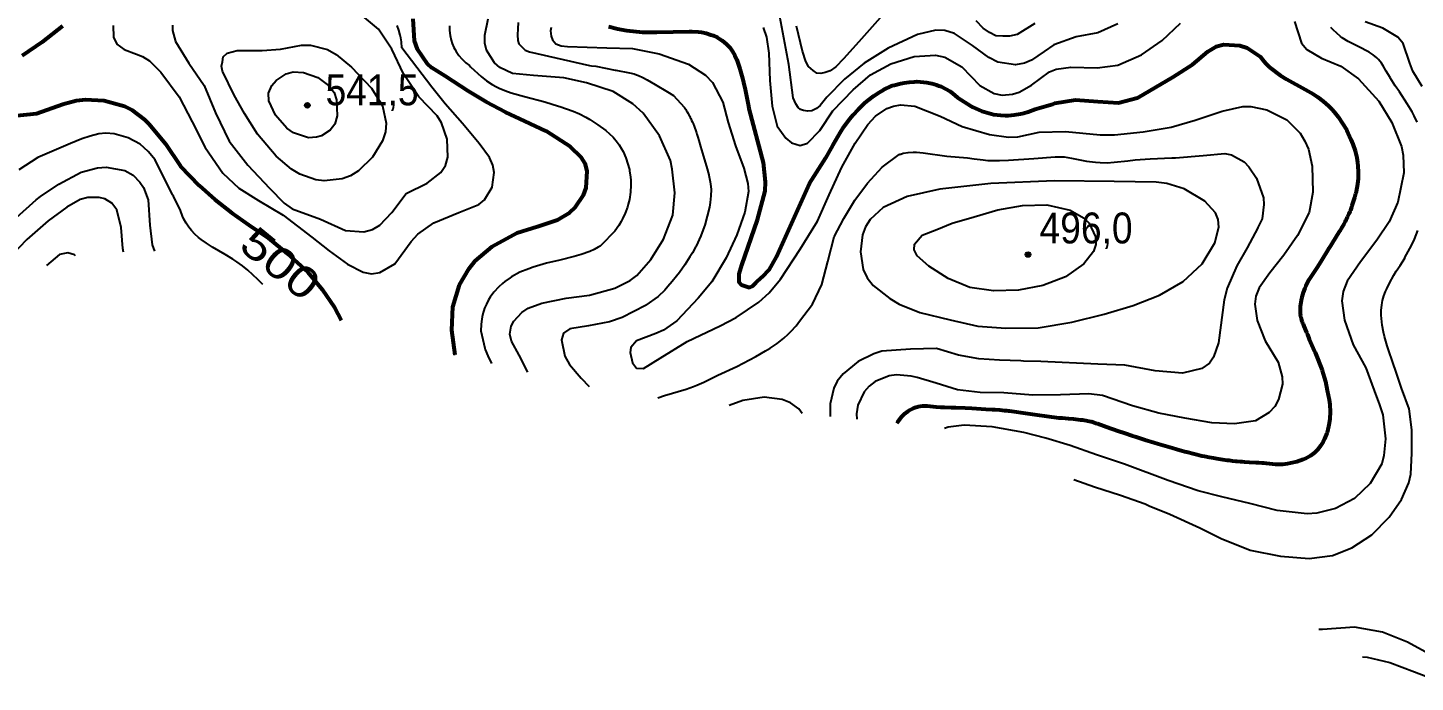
# Model space of a CAD drawing. Header units: metres. Extents: x 549268 to 556659, y 1838059 to 1844558.
# Drawn here: x 554205 to 554969, y 1838097 to 1838457 of the extents above; entities that cross this region are included whole.
import ezdxf
from ezdxf.enums import TextEntityAlignment as Align

# ---------------------------------------------------------------- set-up
doc = ezdxf.new("R2010")
doc.units = ezdxf.units.M
doc.header["$LTSCALE"] = 0.8
for name, color, linetype, lineweight in [('1', 7, 'Continuous', 25), ('2', 7, 'Continuous', 53), ('5', 7, 'Continuous', 13)]:
    doc.layers.add(name, color=color, linetype=linetype, lineweight=lineweight)
doc.layers.add('4', color=7, linetype='Continuous')

msp = doc.modelspace()

# ---------------------------------------------------------------- hatches: boundary and pattern name
at = {"layer": '5'}
for points in [[(554360.57, 1838414.25, 1), (554357.57, 1838414.25, 1)], [(554757.21, 1838332.12, 1), (554754.21, 1838332.12, 1)]]:
    msp.add_hatch(color=256, dxfattribs=at).paths.add_polyline_path(points)

# ---------------------------------------------------------------- linework, layer by layer
at = {"layer": '1'}
msp.add_line((554646.82, 1838243.08), (554646.83, 1838243.04), dxfattribs=at)
for points in [[(554284.85, 1838458.47), (554284.87, 1838455.37), (554286.4, 1838449.33), (554293.9, 1838437.46), (554302.22, 1838425.15), (554308.43, 1838410.19), (554315.93, 1838394.61), (554326.27, 1838381.3), (554338.31, 1838368.61), (554346.29, 1838360.4), (554350.76, 1838357.2), (554366.33, 1838351.6), (554380.13, 1838345.33), (554390.11, 1838344.65), (554394.84, 1838345.94), (554398.96, 1838348.32), (554405.46, 1838355.23), (554413.44, 1838365.79), (554424.99, 1838371.46), (554432.57, 1838377.21), (554435.14, 1838381.16), (554436.44, 1838385.74), (554435.99, 1838395.6), (554432.96, 1838404.53), (554430.47, 1838408.42), (554420.34, 1838418.88), (554412.01, 1838431.51), (554405.49, 1838445.18), (554398.3, 1838456.18), (554388.22, 1838464.46)], [(554805.13, 1838459.07), (554794.18, 1838454.13), (554782.18, 1838451.88), (554769.95, 1838447.56), (554764.6, 1838443.92), (554757.54, 1838439.07), (554753.7, 1838437.39), (554748.89, 1838436.56), (554739.08, 1838438.09), (554734.14, 1838440.51), (554725.16, 1838447.13), (554715.25, 1838453.73), (554709.84, 1838455.49), (554704.87, 1838455.69), (554694.81, 1838453.33), (554678.75, 1838445.64), (554665.56, 1838437.42), (554654.69, 1838428.62), (554645, 1838418.74), (554641.38, 1838414.12), (554639.22, 1838412.54), (554636.67, 1838411.16), (554634.31, 1838410.96), (554632.15, 1838411.36), (554630.39, 1838411.95), (554629.21, 1838413.13), (554627.83, 1838415.1), (554626.46, 1838418.45), (554624.06, 1838436.8), (554619.04, 1838463.16)], [(554252.14, 1838458.13), (554252.39, 1838451.85), (554254.28, 1838447.88), (554258.23, 1838444.9), (554264.99, 1838442.41), (554268.35, 1838441.05), (554272.14, 1838438.68), (554278.46, 1838432.44), (554288.47, 1838418.96), (554295.69, 1838405.17), (554302.75, 1838391.01), (554312.46, 1838377), (554321.35, 1838368.61), (554332.23, 1838361.92), (554345.74, 1838353.75), (554361.51, 1838341.75), (554371.09, 1838334.07), (554381.2, 1838326.73), (554389.84, 1838322.33), (554394.45, 1838321.56), (554399.02, 1838322.23), (554407.17, 1838326.98), (554416.17, 1838339.31), (554419.82, 1838343.29), (554428.63, 1838349.63), (554442.45, 1838355.31), (554453.39, 1838359.62), (554456.48, 1838362.21), (554460.79, 1838369.17), (554461.94, 1838377.29), (554461.22, 1838381.26), (554459.3, 1838385.54), (554453.56, 1838393.24), (554444.38, 1838404.28), (554434.82, 1838415), (554427.59, 1838424.34), (554411.12, 1838445.92), (554410.84, 1838449.24), (554410.49, 1838451.39), (554410.19, 1838452.81), (554409.43, 1838455.62), (554408.52, 1838458.24)], [(554437.24, 1838458.04), (554437.21, 1838456.71), (554437.27, 1838455.37), (554437.6, 1838452.69), (554438.21, 1838450.05), (554438.77, 1838448.34), (554439.69, 1838446.14), (554440.22, 1838445.08), (554440.87, 1838443.94), (554442.35, 1838441.77), (554444.06, 1838439.76), (554445.33, 1838438.49), (554446.25, 1838437.69), (554448.22, 1838436.14), (554448.86, 1838435.48), (554449.01, 1838435.34), (554454.67, 1838430.18), (554457.67, 1838427.81), (554460.85, 1838425.72), (554463.07, 1838424.48), (554464.59, 1838423.72), (554467.7, 1838422.38), (554471.29, 1838421.12), (554478.62, 1838419.05), (554489.77, 1838416.14), (554497.35, 1838413.87), (554498.05, 1838413.62), (554505.3, 1838410.99), (554508.84, 1838409.49), (554512.29, 1838407.71), (554514.53, 1838406.4), (554518.89, 1838403.55), (554523.29, 1838400.32), (554525.36, 1838398.58), (554527.29, 1838396.71), (554528.19, 1838395.72), (554529.03, 1838394.72), (554530.58, 1838392.59), (554531.96, 1838390.34), (554532.79, 1838388.76), (554534.26, 1838385.43), (554536.32, 1838378.92), (554536.43, 1838378.2), (554536.86, 1838374.72), (554537, 1838372.97), (554537.09, 1838370.34), (554536.92, 1838366.4), (554536.33, 1838362.46), (554535.7, 1838359.87)], [(554560.19, 1838353.86), (554561.27, 1838366.08), (554559.83, 1838379.13), (554558.93, 1838383.87), (554552.96, 1838397.55), (554543.79, 1838409.92), (554538.19, 1838415.16), (554527.28, 1838421.93), (554512.64, 1838426.6), (554500.18, 1838429.34), (554483.56, 1838430.69), (554472.01, 1838431.86), (554465, 1838435.14), (554462.02, 1838437.68), (554457.66, 1838444.6), (554456.71, 1838448.51), (554456.73, 1838452.94), (554458.61, 1838461.82)], [(554475.11, 1838459.76), (554474.92, 1838456.28), (554474.73, 1838452.98), (554474.92, 1838449.89), (554475.5, 1838448.14), (554476.46, 1838446.98), (554478.98, 1838444.66), (554481.29, 1838443.69), (554514.27, 1838436.25), (554515.43, 1838436.06), (554517.76, 1838435.72), (554528.54, 1838433.64), (554528.84, 1838433.58), (554536.44, 1838432.16), (554538.91, 1838431.52), (554540.13, 1838431.13), (554541.34, 1838430.67), (554543.72, 1838429.59), (554546.03, 1838428.36), (554550.57, 1838425.67), (554557.21, 1838421.72), (554560.49, 1838419.68), (554566.39, 1838413.24), (554566.57, 1838412.99), (554567.29, 1838411.94), (554567.75, 1838411.23), (554568.05, 1838410.75), (554568.63, 1838409.78), (554569.04, 1838409.04), (554569.31, 1838408.54), (554569.83, 1838407.53), (554570.08, 1838407.02), (554570.57, 1838405.99), (554571.03, 1838404.96), (554571.33, 1838404.26), (554571.89, 1838402.86), (554572.35, 1838401.63), (554572.65, 1838400.8), (554573.21, 1838399.15), (554573.48, 1838398.31), (554574, 1838396.64), (554574.5, 1838394.97), (554575.49, 1838391.61), (554576.58, 1838387.94), (554578.04, 1838383.05), (554578.75, 1838380.59), (554579.96, 1838376.08), (554580.03, 1838375.83), (554580.82, 1838372.11), (554581.12, 1838369.59), (554581.22, 1838367.9), (554581.18, 1838364.51), (554580.78, 1838360.69), (554580.33, 1838358.17), (554579.15, 1838353.18), (554577.74, 1838348.35), (554576.94, 1838345.96), (554575.6, 1838342.41), (554572.96, 1838336.69)], [(554493.27, 1838457.05), (554492.88, 1838455.31), (554493.27, 1838452.4), (554494.04, 1838450.27), (554495.78, 1838448.14), (554498.68, 1838446.98), (554502.16, 1838446.59), (554523.94, 1838445.84), (554537.99, 1838445.55), (554552.74, 1838442.65), (554568.8, 1838436.92), (554578.24, 1838430.8), (554582.08, 1838426.78), (554587.67, 1838415.94), (554590.73, 1838404.81), (554594.7, 1838391.95), (554599.32, 1838379.58), (554601.52, 1838371.14), (554601.86, 1838366.84), (554599.86, 1838355.44), (554595.44, 1838342.93), (554589.62, 1838330.26), (554581.59, 1838317.06), (554574.22, 1838308.18), (554562.32, 1838295.55), (554555.16, 1838290.51), (554550.91, 1838288.63), (554540.16, 1838284.66), (554537.05, 1838280.87), (554536.66, 1838278.17), (554537.94, 1838272.47), (554540.27, 1838269.62), (554544.08, 1838269.36), (554553.26, 1838275.02), (554568.17, 1838284.22), (554586.26, 1838292.9), (554595.09, 1838297.46), (554607.6, 1838305.83), (554613.23, 1838310.95), (554619.53, 1838318.53), (554630.26, 1838335.16), (554639.74, 1838350.5), (554646.22, 1838364.94), (554653.31, 1838380.16), (554660.62, 1838393.42), (554667.47, 1838403.73), (554671.72, 1838408.23), (554678.03, 1838412.52), (554681.58, 1838413.84), (554685.5, 1838414.46), (554693.47, 1838413.74), (554707.39, 1838408.2), (554719.47, 1838402.6), (554734.53, 1838398.18), (554744.92, 1838396.71), (554750.09, 1838396.92), (554761.84, 1838399.49), (554776.38, 1838399.82), (554795.32, 1838397.94)], [(554609.98, 1838457.12), (554611.74, 1838451.71), (554613.13, 1838442.94), (554613.52, 1838427.85), (554614.79, 1838413.83), (554617.7, 1838402.84), (554622.42, 1838396.13), (554625.45, 1838393.68), (554630.33, 1838392.2), (554634.29, 1838393.51), (554641.18, 1838400.33), (554648.33, 1838411.17), (554659.5, 1838422.87), (554668.91, 1838431.13), (554680.13, 1838437.18), (554693, 1838441.14), (554704.8, 1838441.88), (554710, 1838440.68), (554719.24, 1838435.41), (554729.15, 1838425.18), (554737.07, 1838420.76), (554741.47, 1838419.89), (554747.1, 1838420.37), (554750.77, 1838421.53), (554757.57, 1838425.34), (554767.52, 1838432.66), (554771.22, 1838434.09), (554779.26, 1838435.23), (554793.74, 1838434.85), (554805.17, 1838436.39), (554818.13, 1838442.07), (554829.57, 1838449.98), (554839.55, 1838459.57)], [(554644.13, 1838432.24), (554641.58, 1838431.84), (554639.42, 1838432.04), (554637.46, 1838433.42), (554634.9, 1838435.58), (554633.33, 1838438.34), (554631.56, 1838444.05), (554628.33, 1838457.78)], [(554674.38, 1838462.44), (554662.53, 1838449.24), (554654.23, 1838439.84), (554649.83, 1838435.39), (554646.88, 1838433.22), (554644.13, 1838432.24)], [(554759.49, 1838459.23), (554749.81, 1838453.31), (554745.49, 1838452.33), (554741.76, 1838452.33), (554738.02, 1838452.52), (554734.49, 1838454.3), (554730.95, 1838456.66), (554727.22, 1838460.8)], [(554902.36, 1838460.42), (554906.3, 1838448.38), (554909.19, 1838445.04), (554917.24, 1838440.29), (554927.78, 1838435.86), (554937.5, 1838428.75), (554948.8, 1838416.5), (554955.96, 1838404.73), (554961.23, 1838391.63), (554962.15, 1838386.84), (554962.46, 1838377.06), (554959.22, 1838360.89), (554954.45, 1838350.13), (554947.66, 1838339.98)], [(554968.25, 1838408.41), (554967.05, 1838410.65), (554964.45, 1838415.01), (554960.13, 1838421.76), (554957.83, 1838425.04), (554955.06, 1838429.4), (554954.94, 1838429.58), (554952.9, 1838432.98), (554951.13, 1838436.03), (554950.18, 1838437.49), (554948.58, 1838439.51), (554947.68, 1838440.42), (554945.69, 1838442.04), (554943.51, 1838443.47), (554941.98, 1838444.34), (554938.82, 1838445.94), (554934.16, 1838448.21), (554931.9, 1838449.41), (554928.67, 1838451.41), (554927.6, 1838452.19), (554925.57, 1838453.89), (554923.64, 1838455.76), (554922.43, 1838457.09)], [(554972.66, 1838424.64), (554967.57, 1838432.99), (554965.75, 1838437.55), (554962.14, 1838448.32), (554959.25, 1838451.8), (554950.89, 1838456.66), (554941.24, 1838460.3)], [(554795.32, 1838397.94), (554803.22, 1838397.98), (554819.01, 1838399.64), (554834.43, 1838402.27), (554847.78, 1838406.04), (554862.46, 1838411.03), (554873.9, 1838413.6), (554878.35, 1838413.55), (554887.14, 1838411.71), (554898.16, 1838406.22), (554905.4, 1838398.95), (554908.1, 1838394.57), (554909.99, 1838390.15), (554912.14, 1838380.78), (554912.41, 1838366.48), (554910.4, 1838355.18), (554903.98, 1838342.56), (554896.41, 1838331.86), (554888.74, 1838322.08), (554882.93, 1838313.79), (554881.13, 1838309.24), (554880.58, 1838304.86), (554881.78, 1838295.82), (554886.18, 1838284.58), (554893.34, 1838272.81), (554895.57, 1838264.85), (554895.7, 1838260.69), (554893.64, 1838252.26), (554891.46, 1838248.5), (554888.5, 1838245.21), (554880.98, 1838240.64), (554869.35, 1838238.89), (554856.81, 1838239.56), (554842.02, 1838242.02), (554827.66, 1838244.81), (554813.14, 1838248.75), (554796.62, 1838254.52), (554789.09, 1838255.42), (554773.63, 1838254.87), (554758.35, 1838254.73), (554742.34, 1838256.05), (554729.28, 1838256.15), (554716.91, 1838257.59), (554705.06, 1838261.27), (554694.76, 1838264.34), (554691.42, 1838265.14), (554683.35, 1838265.83), (554679.33, 1838265.35), (554671.56, 1838262.27), (554668.23, 1838259.71), (554665.52, 1838256.63), (554662.02, 1838249.27), (554661.27, 1838244.45), (554661.56, 1838241.46)], [(554969.8, 1838404.96), (554968.25, 1838408.41)], [(554334.51, 1838315.59), (554332.38, 1838317.76), (554331.75, 1838318.37), (554326.21, 1838323.55), (554323.29, 1838325.96), (554320.22, 1838328.16), (554318.11, 1838329.53), (554313.79, 1838332.13), (554306.88, 1838336.2), (554303.5, 1838338.37), (554300.6, 1838340.47), (554299.2, 1838341.58), (554297.21, 1838343.36), (554295.37, 1838345.26), (554294.52, 1838346.27), (554293.75, 1838347.27), (554292.35, 1838349.37), (554291.13, 1838351.59), (554290.4, 1838353.15), (554289.16, 1838356.43), (554285.33, 1838364.3), (554284.84, 1838365.05), (554275.33, 1838384.19), (554271.42, 1838388.8), (554267.05, 1838392.95), (554260.39, 1838396.41), (554252.8, 1838398.49), (554248.2, 1838398.95), (554244.29, 1838398.49), (554239.46, 1838397.33), (554234.87, 1838395.72), (554228.66, 1838393.18), (554210.63, 1838385.51), (554200.18, 1838378.66)], [(554551.91, 1838253.22), (554555.68, 1838254.46), (554567.62, 1838258.07), (554571.54, 1838259.43), (554573.46, 1838260.19), (554577.36, 1838261.94), (554585.06, 1838265.72), (554595.39, 1838270.48), (554598.91, 1838272.25), (554605.85, 1838276.03), (554611.19, 1838279.05), (554613.81, 1838280.65), (554617.61, 1838283.21), (554621.3, 1838286.15), (554623.63, 1838288.28), (554625.14, 1838289.76), (554628.04, 1838292.87), (554629.96, 1838295.43), (554637.03, 1838304.72), (554642.21, 1838315.65), (554645.51, 1838328.22), (554649.04, 1838341.87), (554654.32, 1838352.01), (554660.44, 1838362.02), (554667.28, 1838371.38), (554675.5, 1838380.13), (554684.69, 1838387.11), (554685.19, 1838387.28), (554685.73, 1838387.46), (554687.05, 1838387.83), (554689.75, 1838388.29), (554692.51, 1838388.46), (554694.36, 1838388.44), (554698.07, 1838388.15)], [(554698.07, 1838388.15), (554710.97, 1838386.25), (554722.31, 1838385.26), (554726.07, 1838384.81), (554731.08, 1838384.19), (554733.59, 1838383.97), (554737.38, 1838383.84), (554739.92, 1838383.86), (554745, 1838384.05), (554758.81, 1838384.95), (554770.55, 1838385.93), (554775.2, 1838385.85), (554775.55, 1838385.81), (554779.65, 1838385.18), (554785.09, 1838384.09), (554787.82, 1838383.58), (554792.92, 1838382.89), (554795.48, 1838382.71), (554799.32, 1838382.66), (554803.08, 1838382.89), (554810.59, 1838383.76), (554814.71, 1838384.19), (554822.97, 1838384.85), (554834.78, 1838385.41), (554836.57, 1838385.33), (554836.93, 1838385.33), (554852.11, 1838386.65), (554863.96, 1838387.78), (554867.74, 1838386.92), (554874.58, 1838383.09), (554877.28, 1838380.42), (554881.49, 1838374.09), (554885.27, 1838363.39), (554885.57, 1838359.61), (554884.58, 1838351.86), (554882.25, 1838346.95), (554882.14, 1838346.76), (554876.33, 1838335.8), (554870.58, 1838325.87), (554865.27, 1838313.54), (554863.59, 1838307.1), (554860.48, 1838283.53), (554857.82, 1838275.61), (554855.52, 1838272.37), (554851.31, 1838269.35), (554840.63, 1838266.79), (554825.75, 1838268.03), (554809, 1838271.13), (554794.11, 1838271.75), (554762.74, 1838273.18), (554753.2, 1838273.49), (554751.78, 1838273.55), (554740.09, 1838273.92), (554728.66, 1838274.65), (554717.37, 1838276.81), (554705.27, 1838280.31), (554690.97, 1838280.01), (554675.29, 1838278.85), (554670.75, 1838277.5), (554662.15, 1838273.15), (554653.88, 1838266.52), (554650.71, 1838262.38), (554648.77, 1838258.47), (554646.76, 1838249.96), (554646.82, 1838243.08)], [(554167.72, 1838326.57), (554168.83, 1838327.49), (554178.62, 1838335.49), (554187.64, 1838342.76), (554199.01, 1838352.52), (554209.83, 1838362.23), (554212.15, 1838364.08), (554222.34, 1838370.91), (554234.53, 1838377.49), (554243.61, 1838379.92), (554248.36, 1838380.23), (554258.68, 1838378.32), (554263.17, 1838375.78), (554266.9, 1838372), (554268.85, 1838368.98), (554271.39, 1838362.27), (554272.36, 1838348.34), (554273.67, 1838337.4), (554275, 1838334.01)], [(554257.83, 1838333.5), (554257.43, 1838335.4), (554256.5, 1838347.07), (554254.14, 1838356.66), (554251.44, 1838360.39), (554247.59, 1838362.69), (554244.55, 1838363.51), (554238.2, 1838363.51), (554234.1, 1838362.34), (554226.73, 1838358.23), (554216.43, 1838350.76), (554204.6, 1838340.44), (554196.27, 1838331.63), (554189.18, 1838324.28)], [(554535.7, 1838359.87), (554535.19, 1838358.17), (554533.96, 1838354.85), (554532.55, 1838351.8), (554531.75, 1838350.32), (554530.45, 1838348.15), (554528.23, 1838345), (554520.71, 1838337.19), (554520.13, 1838336.78), (554519.07, 1838336.09), (554516.84, 1838334.88), (554514.52, 1838333.84), (554509.69, 1838332.15), (554505.83, 1838331.01), (554498.08, 1838329.04), (554490.71, 1838327.31), (554487.06, 1838326.34), (554483.34, 1838325.18), (554480.89, 1838324.33), (554476.03, 1838322.45), (554471.33, 1838319.8), (554470.62, 1838319.35), (554467.74, 1838317.28), (554466.37, 1838316.15), (554464.42, 1838314.32), (554461.75, 1838311.33), (554459.74, 1838308.57), (554458.84, 1838307.12), (554457.63, 1838304.87), (554456.61, 1838302.55), (554456.18, 1838301.37), (554455.8, 1838300.18), (554455.2, 1838297.76), (554454.81, 1838295.28), (554454.65, 1838293.6), (554454.61, 1838290.13), (554456.69, 1838280.5), (554456.95, 1838279.81), (554458.45, 1838276.33), (554460.36, 1838272.19)], [(554480.31, 1838267.45), (554475.56, 1838276.69), (554471.34, 1838284.35), (554470.46, 1838288.32), (554471.29, 1838292.7), (554472.74, 1838295.51), (554477.05, 1838300.3), (554480.51, 1838302.54), (554488.12, 1838305.34), (554501.41, 1838308.11), (554514.34, 1838309.81), (554528.25, 1838313.58), (554536.66, 1838317.81), (554540.41, 1838320.6), (554548.1, 1838329.36), (554555.14, 1838340.65), (554560.19, 1838353.86)], [(554780.83, 1838208.3), (554792.34, 1838204.23), (554806.61, 1838199.62), (554820.21, 1838194.8), (554822.35, 1838193.84), (554833.68, 1838189.19), (554850.23, 1838181.75), (554861.99, 1838175.74), (554877.93, 1838169.42), (554894.67, 1838166), (554910.47, 1838164.73), (554923.27, 1838166.49), (554933.91, 1838170.61), (554944.91, 1838177.87), (554954.38, 1838187.48), (554961.29, 1838197.23), (554965.3, 1838206.37), (554966.41, 1838211.21), (554966.9, 1838222.71), (554966.85, 1838235.6), (554965.44, 1838247.2), (554961.32, 1838258.51), (554957.64, 1838269.5), (554957.29, 1838270.54), (554953.42, 1838281.94), (554951.95, 1838286.92), (554951.33, 1838289.44), (554950.59, 1838293.28), (554950.17, 1838296.95), (554950.08, 1838298.79), (554950.11, 1838301.55), (554950.37, 1838304.29), (554950.6, 1838305.64), (554950.87, 1838306.88), (554951.57, 1838309.33), (554952.45, 1838311.74), (554953.11, 1838313.31), (554954.58, 1838316.4), (554957, 1838320.83), (554958.34, 1838322.98), (554960.53, 1838326.11), (554963.02, 1838330.18), (554963.15, 1838330.41), (554966.75, 1838337.15), (554968.39, 1838340.6), (554970.31, 1838345.3)], [(554231.47, 1838331.41), (554230.92, 1838331.92), (554227.16, 1838333.09), (554222.57, 1838332.09), (554215.41, 1838326.17)], [(554572.96, 1838336.69), (554572.84, 1838336.46), (554570.94, 1838333.05), (554569.6, 1838330.82), (554566.76, 1838326.45), (554563.82, 1838322.29), (554562.29, 1838320.26), (554559.91, 1838317.29), (554557.44, 1838314.44), (554555.73, 1838312.59), (554552.17, 1838309.02), (554545.36, 1838304.22), (554545.14, 1838304.08), (554532.32, 1838297.41), (554525.38, 1838295.06), (554513.72, 1838292.85), (554503.48, 1838291.18), (554500.11, 1838288.78), (554498.94, 1838285.12), (554500.69, 1838276.1), (554503.25, 1838271.6), (554509.71, 1838264.12), (554514.07, 1838259.43)], [(554947.66, 1838339.98), (554938.64, 1838328.1), (554931.33, 1838317.55), (554929.09, 1838311.78), (554928.47, 1838306.61), (554929.81, 1838295.95), (554934.66, 1838282.34), (554941.64, 1838269.71), (554946.27, 1838257.28), (554949.1, 1838249.31), (554950.92, 1838243.84), (554952.46, 1838230.7), (554951.58, 1838221.43), (554950.34, 1838216.98), (554943.92, 1838206.03), (554935.33, 1838197.83), (554924.87, 1838192.3), (554914.63, 1838189.73), (554909.38, 1838189.29), (554892.8, 1838191.18), (554877.76, 1838195.01), (554862.28, 1838198.7), (554849.43, 1838202.12), (554832.91, 1838207.65), (554808.83, 1838216.72), (554793.37, 1838221.9), (554778.96, 1838226.92), (554765.56, 1838231.11), (554753.3, 1838234.23), (554735.94, 1838237.25), (554720.48, 1838238.24), (554711.76, 1838237.12), (554709.64, 1838236.31)], [(554631.4, 1838244.7), (554629.49, 1838247.23), (554625.01, 1838250.46), (554620.41, 1838252.37), (554610.43, 1838253.6), (554598.72, 1838251.75), (554591.24, 1838249)], [(554992.18, 1838173.39), (554991.55, 1838161.24), (554994.57, 1838144.65), (554998.74, 1838130.43), (555003.88, 1838117.58), (555005.16, 1838107.67), (555003.61, 1838104.14), (555000.11, 1838102.68), (554990.47, 1838104.16), (554985.18, 1838106.52), (554976.23, 1838112.28), (554964.64, 1838118.66), (554950.83, 1838124.16), (554935.42, 1838127.03), (554917.73, 1838125.64), (554915.81, 1838125.65)], [(554939.8, 1838110.72), (554942.35, 1838110.57), (554954.87, 1838107.58), (554968.48, 1838102.38), (554983.34, 1838096.67)]]:
    msp.add_lwpolyline(points, dxfattribs=at)
for points in [[(554344.33, 1838445.13), (554355.85, 1838447.45), (554360.74, 1838447.46), (554370.21, 1838444.95), (554374.91, 1838442.25), (554383.26, 1838435.25), (554394.32, 1838423.72), (554400.47, 1838413.97), (554402.46, 1838404.44), (554402.05, 1838399.63), (554400.49, 1838394.68), (554394.84, 1838385.73), (554387.27, 1838378.2), (554382.8, 1838375.45), (554378.19, 1838373.73), (554368.3, 1838372.73), (554363.67, 1838373.32), (554354.94, 1838376.33), (554350.27, 1838379.13), (554341.94, 1838386.24), (554331.67, 1838398.29), (554324.49, 1838409.76), (554318.8, 1838419.77), (554312.27, 1838433.08), (554311.87, 1838435.83), (554312.27, 1838438.19), (554312.66, 1838440.94), (554315.01, 1838442.91), (554320.5, 1838444.48), (554325.99, 1838444.48), (554331.09, 1838444.48), (554334.23, 1838444.48)], [(554375.47, 1838408.44), (554374.18, 1838403.81), (554371.67, 1838400.55), (554366.86, 1838397.48), (554364.12, 1838396.65), (554359.73, 1838396.41), (554351.45, 1838399.06), (554347.68, 1838401.72), (554341.56, 1838408.89), (554337.86, 1838416.81), (554337.71, 1838420.86), (554339.59, 1838425.25), (554341.81, 1838427.83), (554347.45, 1838431.59), (554351.16, 1838432.68), (554356.98, 1838432.29), (554364.83, 1838429.54), (554370.71, 1838425.21), (554373.85, 1838421.28), (554375.02, 1838417.34)], [(554761.36, 1838291.78), (554779.89, 1838294.93), (554797.65, 1838299.29), (554813.49, 1838304.09), (554828.1, 1838309.84), (554841.02, 1838317.34), (554851.51, 1838327.02), (554858.58, 1838338.49), (554860.77, 1838347.16), (554860.44, 1838351.32), (554858.86, 1838355.11), (554853.09, 1838361.49), (554841.64, 1838368.36), (554832.07, 1838371.15), (554826.28, 1838371.92), (554803.04, 1838372.4), (554770.31, 1838372.6), (554735.14, 1838371.15), (554707.07, 1838368.06), (554689.14, 1838364.01), (554675.96, 1838357.96), (554668.83, 1838351.44), (554666.24, 1838347.44), (554664.56, 1838343.04), (554663.52, 1838333.53), (554665.02, 1838323.87), (554667.14, 1838319.32), (554670.42, 1838315.11), (554679.56, 1838307.87), (554684.86, 1838304.85), (554696.07, 1838300.2), (554712.76, 1838296.14), (554728.03, 1838292.76), (554743.46, 1838291.63)], [(554693.02, 1838334.63), (554693.29, 1838337.78), (554697.47, 1838342.87), (554705.44, 1838345.87), (554714.03, 1838349.34), (554725.98, 1838352.93), (554738.99, 1838356.68), (554752.63, 1838359.19), (554766.08, 1838359.47), (554778.87, 1838356.58), (554786.31, 1838352.41), (554789.3, 1838349.44), (554792.86, 1838341.79), (554792.94, 1838337.69), (554791.69, 1838333.8), (554786.49, 1838327.01), (554776.25, 1838319.77), (554763.86, 1838315.08), (554750.54, 1838312.56), (554736.78, 1838312.09), (554723.69, 1838314.06), (554711.72, 1838318.85), (554701.14, 1838325.68), (554694.63, 1838331.48)]]:
    msp.add_lwpolyline(points, close=True, dxfattribs=at)
at = {"layer": '2'}
for points in [[(554224.37, 1838457.84), (554213.19, 1838449.02), (554202.05, 1838441.44)], [(554427.57, 1838434.85), (554425.27, 1838437.03), (554419.62, 1838445.17), (554417.97, 1838449.79), (554417.31, 1838461.79)], [(554524.76, 1838457.63), (554529.78, 1838456.28), (554534.8, 1838455.5), (554543.49, 1838454.53), (554551.41, 1838454.53), (554569.38, 1838454.91), (554570.61, 1838454.91), (554574.18, 1838454.69), (554575.96, 1838454.45), (554578.59, 1838453.9), (554581.17, 1838453.12), (554582.44, 1838452.63), (554584.71, 1838451.54), (554585.81, 1838450.92), (554587.39, 1838449.87), (554589.59, 1838448.09), (554591.52, 1838446.06), (554592.37, 1838444.96), (554593.08, 1838443.89), (554594.31, 1838441.62), (554595.34, 1838439.23), (554597, 1838434.27), (554598.49, 1838429.25), (554599.14, 1838426.73), (554599.95, 1838422.89), (554601.85, 1838413.73), (554602.11, 1838412.58), (554609.87, 1838382.77), (554611.01, 1838372.22), (554610.78, 1838366.97), (554606.64, 1838351.16), (554598.03, 1838326.3), (554596.59, 1838321.26), (554596.59, 1838318.86), (554596.59, 1838317.18), (554598.03, 1838315.5), (554602.34, 1838314.06), (554604.01, 1838314.78), (554605.93, 1838316.46), (554609.28, 1838319.58), (554613.35, 1838324.14), (554617.18, 1838330.87), (554635.44, 1838371.28), (554644.42, 1838385.3), (554647.45, 1838390.87), (554648.36, 1838392.53), (554652.29, 1838399.15), (554654.41, 1838402.37), (554657.66, 1838406.82), (554659.4, 1838408.96), (554662.17, 1838412.03), (554665.85, 1838415.54), (554667.8, 1838417.18), (554670.84, 1838419.46), (554674.01, 1838421.51)], [(554674.01, 1838421.51), (554676.2, 1838422.77), (554680.78, 1838425), (554681.09, 1838425.1), (554682.2, 1838425.42), (554685.76, 1838426.29), (554687.57, 1838426.64), (554690.29, 1838427.04), (554693.05, 1838427.25), (554694.43, 1838427.28), (554698.15, 1838427.09), (554699.99, 1838426.85), (554702.73, 1838426.31), (554705.39, 1838425.54), (554706.68, 1838425.07), (554707.92, 1838424.56), (554710.31, 1838423.37), (554712.61, 1838421.98), (554714.09, 1838420.93), (554716.95, 1838418.54), (554724.48, 1838413.81), (554725.41, 1838413.3), (554728.61, 1838411.76), (554730.26, 1838411.09), (554732.78, 1838410.23), (554736.67, 1838409.28), (554740.49, 1838408.78), (554743.06, 1838408.67), (554744.77, 1838408.7), (554748.16, 1838408.96), (554751.6, 1838409.53), (554753.3, 1838409.92), (554755.82, 1838410.66), (554759.57, 1838412.09), (554769.29, 1838414.96), (554770.42, 1838415.38), (554781.79, 1838417.26), (554794.21, 1838416.29), (554805.53, 1838415.59), (554816.03, 1838418.36), (554835.67, 1838429.89), (554846.22, 1838436.71), (554854.59, 1838443.92), (554859.24, 1838446.63), (554863.45, 1838447.73), (554872.27, 1838447.25), (554876.24, 1838445.91), (554883.44, 1838441.05), (554885.46, 1838438.52), (554886.54, 1838437.33), (554888.59, 1838435.32), (554890.04, 1838434.08), (554893.11, 1838431.79), (554894.71, 1838430.72), (554898.02, 1838428.7), (554908.31, 1838423.04), (554912.87, 1838420.35), (554915.06, 1838418.9), (554918.19, 1838416.55), (554921.13, 1838413.94), (554922.96, 1838412.05), (554924.14, 1838410.74), (554926.38, 1838407.97), (554931.12, 1838400.52), (554931.22, 1838400.31), (554933.45, 1838395.43), (554934.46, 1838392.95), (554935.76, 1838389.14), (554936.68, 1838385.31), (554937.1, 1838382.72), (554937.29, 1838380.98), (554937.47, 1838377.5), (554937.37, 1838374.05), (554937.22, 1838372.34), (554936.86, 1838369.76), (554936.04, 1838365.9), (554935.98, 1838365.67), (554935.58, 1838364.19), (554935.37, 1838363.45), (554935.05, 1838362.34), (554934.54, 1838360.68), (554933.99, 1838359.04), (554933.71, 1838358.23), (554933.1, 1838356.61), (554932.78, 1838355.8), (554932.29, 1838354.61), (554931.77, 1838353.44), (554931.41, 1838352.66), (554931.16, 1838352.15), (554930.66, 1838351.13), (554930.27, 1838350.37), (554930, 1838349.87), (554929.45, 1838348.87), (554928.59, 1838347.38), (554928, 1838346.4), (554927.59, 1838345.76), (554926.76, 1838344.47), (554921.17, 1838335.46), (554921.04, 1838335.24), (554916.82, 1838328.26), (554914.61, 1838324.81)], [(554440.42, 1838276.92), (554440.41, 1838276.99), (554438.5, 1838290.55), (554439.07, 1838303.24), (554442.88, 1838315.36), (554448.14, 1838324.48), (554451.44, 1838328.56), (554460.76, 1838336.6), (554474.44, 1838344), (554485.75, 1838347.59), (554496.68, 1838351.13), (554503.55, 1838355.23), (554506.5, 1838357.92), (554511.1, 1838364.8), (554512.51, 1838368.78), (554513.11, 1838377.97), (554511.87, 1838382.28), (554509.78, 1838385.7), (554503.85, 1838391.41), (554490.46, 1838399.95), (554478.8, 1838405.59), (554468.16, 1838410.4), (554457.63, 1838415.98), (554447.61, 1838421.99), (554434.82, 1838430.22), (554427.57, 1838434.85)], [(554197.56, 1838408.44), (554209.89, 1838409.83), (554224.53, 1838414.93), (554231.91, 1838416.91), (554236.87, 1838417.47), (554247.05, 1838416.95), (554258.5, 1838413.84), (554262.38, 1838411.84), (554269.47, 1838406.4), (554271.86, 1838404.15), (554280.9, 1838393.05), (554289.22, 1838380.85), (554299.53, 1838370.07), (554308.1, 1838362.36), (554317.47, 1838355.02), (554326.85, 1838348.52), (554337.5, 1838341.32), (554347.96, 1838332.61), (554359.23, 1838322.41), (554367.25, 1838312.96), (554374.02, 1838303.01), (554377.72, 1838295.98)], [(554914.61, 1838324.81), (554911.71, 1838320.42), (554910.33, 1838318.2), (554908.52, 1838314.75), (554908.01, 1838313.57), (554907.15, 1838311.16), (554906.47, 1838308.67), (554906.11, 1838306.98), (554905.57, 1838303.5), (554905.42, 1838301.1), (554905.42, 1838300.77), (554905.43, 1838300.33), (554905.45, 1838300.03), (554905.5, 1838299.44), (554905.53, 1838299.15), (554905.62, 1838298.57), (554905.73, 1838297.99), (554905.81, 1838297.6), (554906, 1838296.83), (554906.25, 1838295.98), (554906.43, 1838295.41), (554906.56, 1838295.03), (554906.84, 1838294.28), (554907.06, 1838293.72), (554907.52, 1838292.6), (554908.97, 1838289.26), (554909.5, 1838288.02), (554910.51, 1838285.53), (554911.85, 1838282.24), (554912.55, 1838280.61), (554913.28, 1838278.99), (554913.66, 1838278.18), (554917.59, 1838268.53), (554917.66, 1838268.32), (554918.74, 1838264.69), (554919.35, 1838262.24), (554920.42, 1838257.28), (554921.37, 1838252.09), (554921.72, 1838249.48), (554921.96, 1838245.56), (554921.79, 1838241.75), (554921.46, 1838239.21), (554921.15, 1838237.52), (554920.34, 1838234.13), (554920.2, 1838233.77), (554918.84, 1838230.58), (554918.07, 1838229.03), (554916.75, 1838226.79), (554915.2, 1838224.74), (554914.33, 1838223.81), (554913.33, 1838222.9), (554911.14, 1838221.3), (554908.74, 1838219.97), (554907.05, 1838219.22), (554903.58, 1838218.02), (554900.23, 1838217.19), (554898.53, 1838216.9), (554895.96, 1838216.61), (554893.33, 1838216.53), (554891.98, 1838216.56), (554887.02, 1838217.05), (554886.76, 1838217.08), (554885.44, 1838217.22), (554884.56, 1838217.29), (554882.8, 1838217.42), (554881.04, 1838217.52), (554877.51, 1838217.69), (554874.86, 1838217.84), (554873.53, 1838217.94), (554872.64, 1838218.01), (554870.87, 1838218.17), (554869.99, 1838218.25), (554868.22, 1838218.45), (554866.45, 1838218.66), (554865.27, 1838218.81), (554862.92, 1838219.14), (554860.66, 1838219.49), (554859.54, 1838219.67), (554857.85, 1838219.96), (554855.32, 1838220.41), (554852.79, 1838220.91), (554851.53, 1838221.17), (554843.02, 1838223.28), (554842.72, 1838223.36), (554839.35, 1838224.28), (554837.66, 1838224.74), (554835.14, 1838225.45), (554831.36, 1838226.54), (554827.6, 1838227.66), (554825.09, 1838228.42), (554820.1, 1838229.97), (554815.22, 1838231.52), (554812.78, 1838232.31), (554809.14, 1838233.52), (554805.21, 1838234.86), (554802.61, 1838235.76), (554800.87, 1838236.38), (554797.4, 1838237.62), (554793.86, 1838238.88), (554793.53, 1838239.01), (554793.08, 1838239.18)], [(554793.08, 1838239.18), (554792.17, 1838239.49), (554791.25, 1838239.77), (554790.63, 1838239.94), (554790.21, 1838240.05), (554789.37, 1838240.25), (554788.43, 1838240.44), (554787.79, 1838240.56), (554786.52, 1838240.77), (554785.87, 1838240.87), (554784.59, 1838241.03), (554783.3, 1838241.18), (554780.71, 1838241.42), (554778.02, 1838241.65), (554774.45, 1838241.97), (554772.67, 1838242.13), (554770, 1838242.4), (554768.67, 1838242.55), (554767.35, 1838242.71), (554764.71, 1838243.06), (554762.07, 1838243.43), (554756.79, 1838244.21), (554753.03, 1838244.76), (554748.02, 1838245.5), (554745.51, 1838245.87), (554744.97, 1838245.93), (554743.98, 1838246.04), (554742.71, 1838246.17), (554740.16, 1838246.39), (554737.61, 1838246.58), (554735.91, 1838246.69), (554732.51, 1838246.88), (554724.85, 1838247.28), (554721.02, 1838247.46), (554715.97, 1838247.68), (554713.44, 1838247.78), (554709.65, 1838247.92), (554709, 1838247.89), (554707.74, 1838247.9), (554705.23, 1838248.1), (554700.22, 1838248.66), (554697.7, 1838248.65), (554696.26, 1838248.46), (554695.3, 1838248.26), (554693.4, 1838247.68), (554692.48, 1838247.31), (554690.69, 1838246.44), (554689.55, 1838245.75), (554687.46, 1838244.18), (554686.07, 1838242.84), (554685.27, 1838241.91), (554683.89, 1838239.89), (554683.51, 1838239.11)]]:
    msp.add_lwpolyline(points, dxfattribs=at)
at = {"layer": '5'}
for centre in [(554359.07, 1838414.25), (554755.71, 1838332.12)]:
    msp.add_circle(centre, 1.5, dxfattribs=at)

# ---------------------------------------------------------------- texts
at = {"layer": '4', "width": 1.25}
msp.add_text('500', height=17, rotation=320.723, dxfattribs=at).set_placement((554338.86, 1838320.62), align=Align.CENTER)
at = {"layer": '5', "width": 0.9}
for s, p in [('541,5', (554369.07, 1838414.25)), ('496,0', (554762.05, 1838338.24))]:
    msp.add_text(s, height=17, dxfattribs=at).set_placement(p)

doc.saveas('drawing.dxf')
